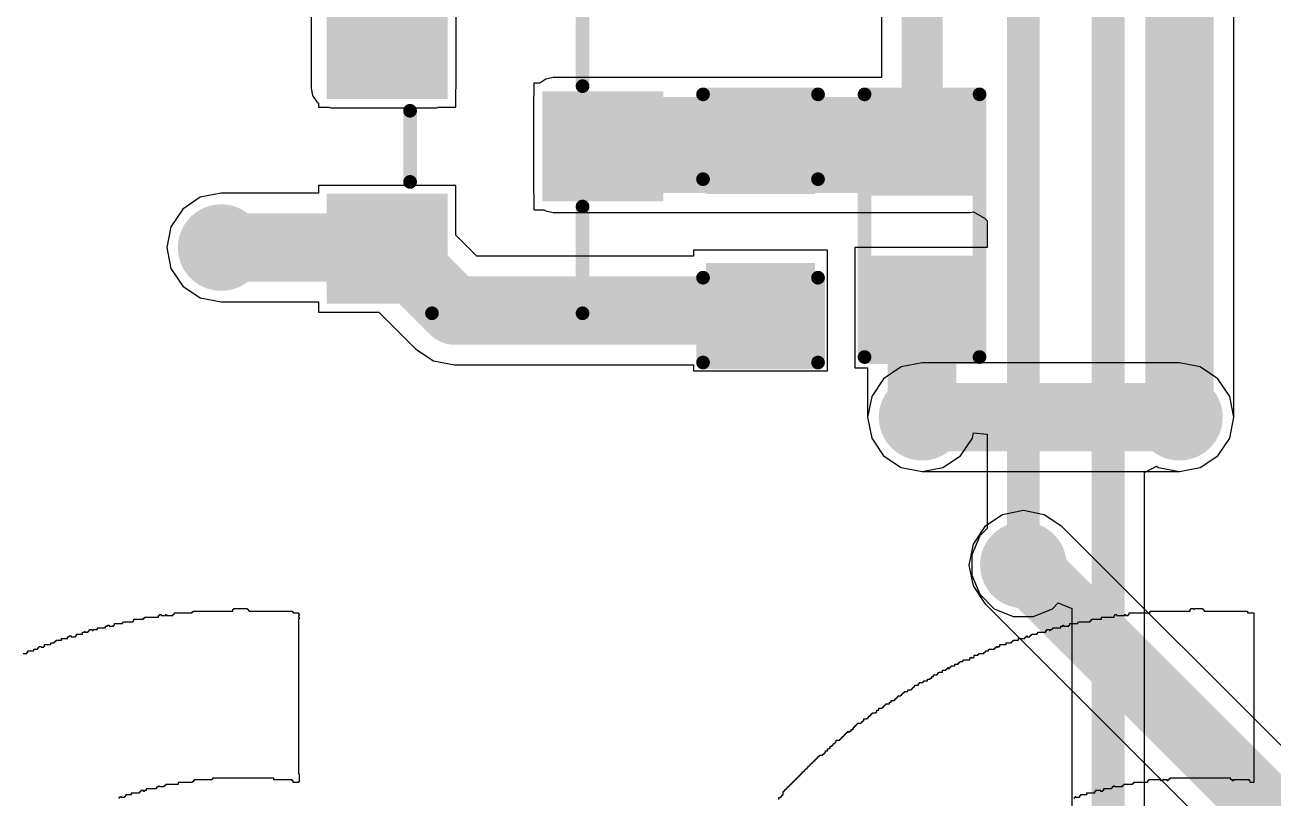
# Model space of a CAD drawing. Header units: millimetres. Extents: x -0.16 to 4.85, y -0.01 to 3.83.
# Drawn here: x 3.5223 to 3.9782, y 1.3838 to 1.6664 of the extents above; entities that cross this region are included whole.
import ezdxf

# ---------------------------------------------------------------- set-up
doc = ezdxf.new("R2010")
doc.units = ezdxf.units.MM
doc.header["$MEASUREMENT"] = 0
for name, color, linetype in [('BottomLayer', 5, 'Continuous'), ('BottomSolder', 6, 'Continuous'), ('TopLayer', 1, 'Continuous'), ('TopOverlay', 2, 'Continuous'), ('TopPaste', 8, 'Continuous'), ('TopSolder', 216, 'Continuous'), ('ViaHoleLayer', 16, 'Continuous')]:
    doc.layers.add(name, color=color, linetype=linetype)

# ---------------------------------------------------------------- blocks, each defined once
blk = doc.blocks.new('RES_0603_52')
at = {"layer": 'TopLayer'}
for points in [[(-0.015, 0.0175), (-0.015, -0.0175), (-0.045, -0.0175), (-0.045, 0.0175)], [(0.045, 0.0175), (0.045, -0.0175), (0.015, -0.0175), (0.015, 0.0175)]]:
    blk.add_hatch(color=1, dxfattribs=at).paths.add_polyline_path(points)
at = {"layer": 'TopPaste'}
for points in [[(-0.015, 0.0175), (-0.015, -0.0175), (-0.045, -0.0175), (-0.045, 0.0175)], [(0.045, 0.0175), (0.045, -0.0175), (0.015, -0.0175), (0.015, 0.0175)]]:
    blk.add_hatch(color=8, dxfattribs=at).paths.add_polyline_path(points)
at = {"layer": 'TopSolder'}
for points in [[(-0.011, 0.0215), (-0.011, -0.0215), (-0.049, -0.0215), (-0.049, 0.0215)], [(0.049, 0.0215), (0.049, -0.0215), (0.011, -0.0215), (0.011, 0.0215)]]:
    blk.add_hatch(color=216, dxfattribs=at).paths.add_polyline_path(points)
at = {"layer": 'TopOverlay', "const_width": 0.005}
for points in [[(-0.048, -0.021), (-0.048, 0.021)], [(0.048, 0.021), (-0.048, 0.021)], [(0.048, -0.021), (0.048, 0.021)], [(0.048, -0.021), (-0.048, -0.021)]]:
    blk.add_lwpolyline(points, dxfattribs=at)
at = {"layer": 'TopOverlay', "const_width": 0.0025}
for points in [[(-0.04925, 0.021, 1), (-0.04675, 0.021, 1)], [(-0.04925, 0.021, 1), (-0.04675, 0.021, 1)], [(0.04675, 0.021, 1), (0.04925, 0.021, 1)], [(0.04675, 0.021, 1), (0.04925, 0.021, 1)], [(-0.04925, -0.021, 1), (-0.04675, -0.021, 1)], [(-0.04925, -0.021, 1), (-0.04675, -0.021, 1)], [(0.04675, -0.021, 1), (0.04925, -0.021, 1)], [(0.04675, -0.021, 1), (0.04925, -0.021, 1)]]:
    blk.add_lwpolyline(points, format="xyb", close=True, dxfattribs=at)
blk = doc.blocks.new('SOT_23_73')
at = {"layer": 'TopLayer'}
for points in [[(-0.01614, 0.05748), (0.01614, 0.05748), (0.01614, 0.02126), (-0.01614, 0.02126)], [(-0.05354, -0.02126), (-0.02126, -0.02126), (-0.02126, -0.05748), (-0.05354, -0.05748)], [(0.02126, -0.02126), (0.05354, -0.02126), (0.05354, -0.05748), (0.02126, -0.05748)]]:
    blk.add_hatch(color=1, dxfattribs=at).paths.add_polyline_path(points)
at = {"layer": 'TopPaste'}
for points in [[(-0.01614, 0.05748), (0.01614, 0.05748), (0.01614, 0.02126), (-0.01614, 0.02126)], [(-0.05354, -0.02126), (-0.02126, -0.02126), (-0.02126, -0.05748), (-0.05354, -0.05748)], [(0.02126, -0.02126), (0.05354, -0.02126), (0.05354, -0.05748), (0.02126, -0.05748)]]:
    blk.add_hatch(color=8, dxfattribs=at).paths.add_polyline_path(points)
at = {"layer": 'TopSolder'}
for points in [[(-0.02014, 0.06148), (0.02014, 0.06148), (0.02014, 0.01726), (-0.02014, 0.01726)], [(-0.05754, -0.01726), (-0.01726, -0.01726), (-0.01726, -0.06148), (-0.05754, -0.06148)], [(0.01726, -0.01726), (0.05754, -0.01726), (0.05754, -0.06148), (0.01726, -0.06148)]]:
    blk.add_hatch(color=216, dxfattribs=at).paths.add_polyline_path(points)
at = {"layer": 'TopOverlay', "const_width": 0.005}
for points in [[(-0.022, 0.032), (-0.061, 0.032)], [(-0.061, -0.023), (-0.061, 0.032)], [(0.061, 0.032), (0.022, 0.032)], [(0.061, -0.023), (0.061, 0.032)], [(0.013, -0.031), (-0.013, -0.031)], [(-0.066, -0.051), (-0.066, -0.041)], [(-0.061, -0.046), (-0.066, -0.041)], [(-0.066, -0.051), (-0.061, -0.046)]]:
    blk.add_lwpolyline(points, dxfattribs=at)
at = {"layer": 'TopOverlay', "const_width": 0.0025}
for points in [[(-0.06225, 0.032, 1), (-0.05975, 0.032, 1)], [(-0.06225, 0.032, 1), (-0.05975, 0.032, 1)], [(-0.02325, 0.032, 1), (-0.02075, 0.032, 1)], [(0.02075, 0.032, 1), (0.02325, 0.032, 1)], [(0.05975, 0.032, 1), (0.06225, 0.032, 1)], [(0.05975, 0.032, 1), (0.06225, 0.032, 1)], [(-0.06225, -0.023, 1), (-0.05975, -0.023, 1)], [(0.05975, -0.023, 1), (0.06225, -0.023, 1)], [(-0.01425, -0.031, 1), (-0.01175, -0.031, 1)], [(0.01175, -0.031, 1), (0.01425, -0.031, 1)], [(-0.06725, -0.041, 1), (-0.06475, -0.041, 1)], [(-0.06725, -0.041, 1), (-0.06475, -0.041, 1)], [(-0.06225, -0.046, 1), (-0.05975, -0.046, 1)], [(-0.06225, -0.046, 1), (-0.05975, -0.046, 1)], [(-0.06725, -0.051, 1), (-0.06475, -0.051, 1)], [(-0.06725, -0.051, 1), (-0.06475, -0.051, 1)]]:
    blk.add_lwpolyline(points, format="xyb", close=True, dxfattribs=at)
blk = doc.blocks.new('CAP_0603_124')
at = {"layer": 'TopLayer'}
for points in [[(-0.015, 0.0175), (-0.015, -0.0175), (-0.045, -0.0175), (-0.045, 0.0175)], [(0.045, 0.0175), (0.045, -0.0175), (0.015, -0.0175), (0.015, 0.0175)]]:
    blk.add_hatch(color=1, dxfattribs=at).paths.add_polyline_path(points)
at = {"layer": 'TopPaste'}
for points in [[(-0.015, 0.0175), (-0.015, -0.0175), (-0.045, -0.0175), (-0.045, 0.0175)], [(0.045, 0.0175), (0.045, -0.0175), (0.015, -0.0175), (0.015, 0.0175)]]:
    blk.add_hatch(color=8, dxfattribs=at).paths.add_polyline_path(points)
at = {"layer": 'TopSolder'}
for points in [[(-0.01264, 0.01986), (-0.01264, -0.01986), (-0.04736, -0.01986), (-0.04736, 0.01986)], [(0.04736, 0.01986), (0.04736, -0.01986), (0.01264, -0.01986), (0.01264, 0.01986)]]:
    blk.add_hatch(color=216, dxfattribs=at).paths.add_polyline_path(points)
at = {"layer": 'TopOverlay', "const_width": 0.005}
for points in [[(-0.049, -0.021), (-0.049, 0.021)], [(-0.018, 0.021), (-0.049, 0.021)], [(0.049, 0.021), (0.018, 0.021)], [(0.049, -0.021), (0.049, 0.021)], [(-0.018, -0.021), (-0.049, -0.021)], [(0.049, -0.021), (0.018, -0.021)]]:
    blk.add_lwpolyline(points, dxfattribs=at)
at = {"layer": 'TopOverlay', "const_width": 0.0025}
for points in [[(-0.05025, 0.021, 1), (-0.04775, 0.021, 1)], [(-0.05025, 0.021, 1), (-0.04775, 0.021, 1)], [(-0.01925, 0.021, 1), (-0.01675, 0.021, 1)], [(0.01675, 0.021, 1), (0.01925, 0.021, 1)], [(0.04775, 0.021, 1), (0.05025, 0.021, 1)], [(0.04775, 0.021, 1), (0.05025, 0.021, 1)], [(-0.05025, -0.021, 1), (-0.04775, -0.021, 1)], [(-0.05025, -0.021, 1), (-0.04775, -0.021, 1)], [(-0.01925, -0.021, 1), (-0.01675, -0.021, 1)], [(0.01675, -0.021, 1), (0.01925, -0.021, 1)], [(0.04775, -0.021, 1), (0.05025, -0.021, 1)], [(0.04775, -0.021, 1), (0.05025, -0.021, 1)]]:
    blk.add_lwpolyline(points, format="xyb", close=True, dxfattribs=at)

msp = doc.modelspace()

# ---------------------------------------------------------------- hatches: boundary and pattern name
at = {"layer": 'BottomLayer'}
h = msp.add_hatch(color=5, dxfattribs=at)
edge = h.paths.add_edge_path()
edge.add_arc((3.594, 1.585), 0.01181, 0, 360)
h = msp.add_hatch(color=5, dxfattribs=at)
edge = h.paths.add_edge_path()
edge.add_arc((3.85, 1.523), 0.01181, 0, 360)
h = msp.add_hatch(color=5, dxfattribs=at)
edge = h.paths.add_edge_path()
edge.add_arc((3.944, 1.523), 0.01181, 0, 360)
h = msp.add_hatch(color=5, dxfattribs=at)
edge = h.paths.add_edge_path()
edge.add_arc((3.887, 1.469), 0.01181, 0, 360)
at = {"layer": 'BottomSolder'}
h = msp.add_hatch(color=6, dxfattribs=at)
edge = h.paths.add_edge_path()
edge.add_arc((3.594, 1.585), 0.01581, 0, 360)
h = msp.add_hatch(color=6, dxfattribs=at)
edge = h.paths.add_edge_path()
edge.add_arc((3.85, 1.523), 0.01581, 0, 360)
h = msp.add_hatch(color=6, dxfattribs=at)
edge = h.paths.add_edge_path()
edge.add_arc((3.944, 1.523), 0.01581, 0, 360)
h = msp.add_hatch(color=6, dxfattribs=at)
edge = h.paths.add_edge_path()
edge.add_arc((3.887, 1.469), 0.01581, 0, 360)
at = {"layer": 'TopLayer'}
for points in [[(3.634, 1.64326), (3.67274, 1.64326), (3.67274, 1.7535), (3.634, 1.7535)], [(3.71526, 1.605), (3.8675, 1.605), (3.8675, 1.64), (3.71526, 1.64)]]:
    msp.add_hatch(color=1, dxfattribs=at).paths.add_polyline_path(points)
h = msp.add_hatch(color=1, dxfattribs=at)
edge = h.paths.add_edge_path()
edge.add_arc((3.594, 1.585), 0.01181, 0, 360)
h = msp.add_hatch(color=1, dxfattribs=at)
edge = h.paths.add_edge_path()
edge.add_arc((3.85, 1.523), 0.01181, 0, 360)
h = msp.add_hatch(color=1, dxfattribs=at)
edge = h.paths.add_edge_path()
edge.add_arc((3.944, 1.523), 0.01181, 0, 360)
h = msp.add_hatch(color=1, dxfattribs=at)
edge = h.paths.add_edge_path()
edge.add_arc((3.887, 1.469), 0.01181, 0, 360)
at = {"layer": 'TopSolder'}
h = msp.add_hatch(color=216, dxfattribs=at)
edge = h.paths.add_edge_path()
edge.add_arc((3.594, 1.585), 0.01581, 0, 360)
h = msp.add_hatch(color=216, dxfattribs=at)
edge = h.paths.add_edge_path()
edge.add_arc((3.85, 1.523), 0.01581, 0, 360)
h = msp.add_hatch(color=216, dxfattribs=at)
edge = h.paths.add_edge_path()
edge.add_arc((3.944, 1.523), 0.01581, 0, 360)
h = msp.add_hatch(color=216, dxfattribs=at)
edge = h.paths.add_edge_path()
edge.add_arc((3.887, 1.469), 0.01581, 0, 360)
at = {"layer": 'ViaHoleLayer'}
h = msp.add_hatch(color=16, dxfattribs=at)
edge = h.paths.add_edge_path()
edge.add_arc((3.594, 1.585), 0.00591, 0, 360)
h = msp.add_hatch(color=16, dxfattribs=at)
edge = h.paths.add_edge_path()
edge.add_arc((3.85, 1.523), 0.00591, 0, 360)
h = msp.add_hatch(color=16, dxfattribs=at)
edge = h.paths.add_edge_path()
edge.add_arc((3.944, 1.523), 0.00591, 0, 360)
h = msp.add_hatch(color=16, dxfattribs=at)
edge = h.paths.add_edge_path()
edge.add_arc((3.887, 1.469), 0.00591, 0, 360)

# ---------------------------------------------------------------- linework, layer by layer
at = {"layer": 'BottomLayer'}
for p, q in [((3.84239, 1.54137), (3.83594, 1.53706)), ((3.85, 1.54288), (3.84239, 1.54137)), ((3.944, 1.54288), (3.85, 1.54288)), ((3.95161, 1.54137), (3.944, 1.54288)), ((3.95806, 1.53706), (3.95161, 1.54137)), ((3.83594, 1.53706), (3.83163, 1.53061)), ((3.96237, 1.53061), (3.95806, 1.53706)), ((3.83163, 1.53061), (3.83012, 1.523)), ((3.96388, 1.523), (3.96237, 1.53061)), ((3.83012, 1.523), (3.83163, 1.51539)), ((3.96237, 1.51539), (3.96388, 1.523)), ((3.83163, 1.51539), (3.83594, 1.50894)), ((3.95806, 1.50894), (3.96237, 1.51539)), ((3.83594, 1.50894), (3.84239, 1.50463)), ((3.95161, 1.50463), (3.95806, 1.50894)), ((3.84239, 1.50463), (3.85, 1.50312)), ((3.944, 1.50312), (3.95161, 1.50463)), ((3.85, 1.50312), (3.944, 1.50312)), ((3.87939, 1.48737), (3.87294, 1.48306)), ((3.887, 1.48888), (3.87939, 1.48737)), ((3.89461, 1.48737), (3.887, 1.48888)), ((3.90106, 1.48306), (3.89461, 1.48737)), ((3.87294, 1.48306), (3.86863, 1.47661)), ((4.08306, 1.30106), (3.90106, 1.48306)), ((3.86863, 1.47661), (3.86712, 1.469)), ((3.86712, 1.469), (3.86863, 1.46139)), ((3.86863, 1.46139), (3.87294, 1.45494)), ((3.87294, 1.45494), (4.04912, 1.27876))]:
    msp.add_line(p, q, dxfattribs=at)
at = {"layer": 'BottomLayer', "const_width": 0.025}
for points in [[(3.85, 1.523), (3.944, 1.523)], [(3.887, 1.469), (4.069, 1.287)]]:
    msp.add_lwpolyline(points, dxfattribs=at)
at = {"layer": 'BottomLayer', "const_width": 0.0125}
for points in [[(3.84375, 1.523, 1), (3.85625, 1.523, 1)], [(3.93775, 1.523, 1), (3.95025, 1.523, 1)], [(3.88075, 1.469, 1), (3.89325, 1.469, 1)]]:
    msp.add_lwpolyline(points, format="xyb", close=True, dxfattribs=at)
at = {"layer": 'TopLayer'}
for p, q in [((3.62686, 1.7535), (3.62686, 1.64326)), ((3.96388, 1.523), (3.96388, 1.72676)), ((3.83522, 1.71953), (3.83522, 1.64714)), ((3.67988, 1.64326), (3.67988, 1.70686)), ((3.71253, 1.64659), (3.71036, 1.64514)), ((3.71526, 1.64714), (3.71253, 1.64659)), ((3.83522, 1.64714), (3.71526, 1.64714)), ((3.62686, 1.64326), (3.62741, 1.64053)), ((3.67974, 1.64257), (3.67988, 1.64326)), ((3.67974, 1.63626), (3.67974, 1.64257)), ((3.71036, 1.64514), (3.70826, 1.64514)), ((3.70826, 1.64514), (3.70826, 1.64069)), ((3.62741, 1.64053), (3.62895, 1.63821)), ((3.62895, 1.63821), (3.62952, 1.63783)), ((3.62952, 1.63783), (3.62952, 1.63626)), ((3.70826, 1.64069), (3.70812, 1.64)), ((3.70812, 1.64), (3.70812, 1.605)), ((3.62952, 1.63626), (3.63331, 1.63626)), ((3.63331, 1.63626), (3.634, 1.63612)), ((3.634, 1.63612), (3.67274, 1.63612)), ((3.67274, 1.63612), (3.67343, 1.63626)), ((3.67343, 1.63626), (3.67974, 1.63626)), ((3.594, 1.60488), (3.58639, 1.60337)), ((3.62952, 1.60488), (3.594, 1.60488)), ((3.67974, 1.60774), (3.62952, 1.60774)), ((3.62952, 1.60774), (3.62952, 1.60488)), ((3.67974, 1.58957), (3.67974, 1.60774)), ((3.70812, 1.605), (3.70826, 1.60431)), ((3.58639, 1.60337), (3.57994, 1.59906)), ((3.70826, 1.60431), (3.70826, 1.59886)), ((3.57994, 1.59906), (3.57563, 1.59261)), ((3.70826, 1.59886), (3.71185, 1.59886)), ((3.71185, 1.59886), (3.71253, 1.59841)), ((3.71253, 1.59841), (3.71526, 1.59786)), ((3.71526, 1.59786), (3.8675, 1.59786)), ((3.8675, 1.59786), (3.86875, 1.59811)), ((3.86875, 1.59811), (3.87275, 1.59578)), ((3.87275, 1.59578), (3.87375, 1.59474)), ((3.57563, 1.59261), (3.57412, 1.585)), ((3.87375, 1.59474), (3.87375, 1.585)), ((3.68743, 1.58188), (3.67974, 1.58957)), ((3.57412, 1.585), (3.57563, 1.57739)), ((3.7665, 1.58188), (3.68743, 1.58188)), ((3.8155, 1.584), (3.7665, 1.584)), ((3.7665, 1.584), (3.7665, 1.58188)), ((3.8155, 1.54), (3.8155, 1.584)), ((3.87375, 1.585), (3.8255, 1.585)), ((3.8255, 1.585), (3.8255, 1.541)), ((3.57563, 1.57739), (3.57994, 1.57094)), ((3.57994, 1.57094), (3.58639, 1.56663)), ((3.58639, 1.56663), (3.594, 1.56512)), ((3.594, 1.56512), (3.62952, 1.56512)), ((3.62952, 1.56512), (3.62952, 1.56146)), ((3.62952, 1.56146), (3.65162, 1.56146)), ((3.65162, 1.56146), (3.66514, 1.54794)), ((3.66514, 1.54794), (3.67159, 1.54363)), ((3.67159, 1.54363), (3.6792, 1.54212)), ((3.6792, 1.54212), (3.7665, 1.54212)), ((3.7665, 1.54212), (3.7665, 1.54)), ((3.8255, 1.541), (3.83012, 1.541)), ((3.83012, 1.541), (3.83012, 1.523)), ((3.7665, 1.54), (3.8155, 1.54)), ((3.83012, 1.523), (3.83163, 1.51539)), ((3.96237, 1.51539), (3.96388, 1.523)), ((3.83163, 1.51539), (3.83594, 1.50894)), ((3.86406, 1.50894), (3.86837, 1.51539)), ((3.86837, 1.51539), (3.86875, 1.51729)), ((3.86875, 1.51729), (3.87375, 1.51679)), ((3.87375, 1.51679), (3.87375, 1.48235)), ((3.95806, 1.50894), (3.96237, 1.51539)), ((3.83594, 1.50894), (3.84239, 1.50463)), ((3.85761, 1.50463), (3.86406, 1.50894)), ((3.95161, 1.50463), (3.95806, 1.50894)), ((3.84239, 1.50463), (3.85, 1.50312)), ((3.85, 1.50312), (3.85761, 1.50463)), ((3.93125, 1.50276), (3.93566, 1.50512)), ((3.93566, 1.50512), (3.93639, 1.50463)), ((3.93639, 1.50463), (3.944, 1.50312)), ((3.944, 1.50312), (3.95161, 1.50463)), ((3.93125, 1.34735), (3.93125, 1.50276)), ((3.87375, 1.48235), (3.87105, 1.47966)), ((3.87105, 1.47966), (3.86819, 1.47274)), ((3.86819, 1.47274), (3.86819, 1.46526)), ((3.86819, 1.46526), (3.87105, 1.45834)), ((3.87105, 1.45834), (3.87634, 1.45305)), ((3.89766, 1.45305), (3.89975, 1.45514)), ((3.89975, 1.45514), (3.90475, 1.45307)), ((3.87634, 1.45305), (3.88326, 1.45019)), ((3.88326, 1.45019), (3.89074, 1.45019)), ((3.89074, 1.45019), (3.89766, 1.45305)), ((3.90475, 1.45307), (3.90475, 1.34735))]:
    msp.add_line(p, q, dxfattribs=at)
for points, const_width in [([(3.918, 1.334), (3.918, 2.187)], 0.012), ([(3.887, 1.469), (3.887, 2.183)], 0.012), ([(3.944, 1.523), (3.944, 1.735)], 0.025), ([(3.85, 1.623), (3.85, 1.71953)], 0.015), ([(3.594, 1.585), (3.65423, 1.585)], 0.025), ([(3.65423, 1.585), (3.65463, 1.5846)], 0.025), ([(3.65463, 1.5846), (3.6566, 1.5846)], 0.025), ([(3.6566, 1.5846), (3.6792, 1.562)], 0.025), ([(3.6792, 1.562), (3.791, 1.562)], 0.025), ([(3.85, 1.523), (3.85, 1.563)], 0.025)]:
    msp.add_lwpolyline(points, dxfattribs=dict(at, const_width=const_width))
for points, const_width in [([(3.84625, 1.623, 1), (3.85375, 1.623, 1)], 0.0075), ([(3.58775, 1.585, 1), (3.60025, 1.585, 1)], 0.0125), ([(3.64798, 1.585, 1), (3.66048, 1.585, 1)], 0.0125), ([(3.64798, 1.585, 1), (3.66048, 1.585, 1)], 0.0125), ([(3.64838, 1.5846, 1), (3.66088, 1.5846, 1)], 0.0125), ([(3.64838, 1.5846, 1), (3.66088, 1.5846, 1)], 0.0125), ([(3.65035, 1.5846, 1), (3.66285, 1.5846, 1)], 0.0125), ([(3.65035, 1.5846, 1), (3.66285, 1.5846, 1)], 0.0125), ([(3.67295, 1.562, 1), (3.68545, 1.562, 1)], 0.0125), ([(3.67295, 1.562, 1), (3.68545, 1.562, 1)], 0.0125), ([(3.78475, 1.562, 1), (3.79725, 1.562, 1)], 0.0125), ([(3.84375, 1.563, 1), (3.85625, 1.563, 1)], 0.0125), ([(3.84375, 1.523, 1), (3.85625, 1.523, 1)], 0.0125), ([(3.93775, 1.523, 1), (3.95025, 1.523, 1)], 0.0125), ([(3.884, 1.469, 1), (3.89, 1.469, 1)], 0.006)]:
    msp.add_lwpolyline(points, format="xyb", close=True, dxfattribs=dict(at, const_width=const_width))
at = {"layer": 'TopOverlay'}
for p, q in [((3.566, 1.4496), (3.566, 1.44992)), ((3.566, 1.44992), (3.57117, 1.44992)), ((3.57117, 1.44992), (3.57117, 1.45057)), ((3.57117, 1.45057), (3.5715, 1.45057)), ((3.5715, 1.45057), (3.5715, 1.45089)), ((3.5715, 1.45089), (3.57214, 1.45089)), ((3.57214, 1.45089), (3.57214, 1.45057)), ((3.57214, 1.45057), (3.57376, 1.45057)), ((3.57376, 1.45057), (3.57376, 1.45089)), ((3.57376, 1.45089), (3.57408, 1.45089)), ((3.57408, 1.45089), (3.57408, 1.45057)), ((3.57408, 1.45057), (3.57634, 1.45057)), ((3.57634, 1.45057), (3.57634, 1.45089)), ((3.57634, 1.45089), (3.57667, 1.45089)), ((3.57667, 1.45089), (3.57667, 1.45121)), ((3.57667, 1.45121), (3.57699, 1.45121)), ((3.57699, 1.45121), (3.57699, 1.45153)), ((3.57699, 1.45153), (3.58345, 1.45153)), ((3.58345, 1.45153), (3.58345, 1.45186)), ((3.58345, 1.45186), (3.58378, 1.45186)), ((3.58378, 1.45186), (3.58378, 1.45218)), ((3.58378, 1.45218), (3.59831, 1.45218)), ((3.59831, 1.45218), (3.59831, 1.45283)), ((3.59831, 1.45283), (3.59864, 1.45283)), ((3.59864, 1.45283), (3.59864, 1.45315)), ((3.59864, 1.45315), (3.60348, 1.45315)), ((3.60348, 1.45315), (3.60348, 1.45283)), ((3.60348, 1.45283), (3.60381, 1.45283)), ((3.60381, 1.45283), (3.60381, 1.4525)), ((3.60381, 1.4525), (3.60413, 1.4525)), ((3.60413, 1.4525), (3.60413, 1.45218)), ((3.60413, 1.45218), (3.61996, 1.45218)), ((3.61996, 1.45218), (3.61996, 1.45186)), ((3.61996, 1.45186), (3.62028, 1.45186)), ((3.62028, 1.45186), (3.62028, 1.45153)), ((3.62028, 1.45153), (3.62222, 1.45153)), ((3.62222, 1.45153), (3.62222, 1.45121)), ((3.62222, 1.45121), (3.62255, 1.45121)), ((3.62255, 1.45057), (3.62222, 1.45057)), ((3.62222, 1.45057), (3.62222, 1.44992)), ((3.62222, 1.44992), (3.62255, 1.44992)), ((3.62255, 1.45121), (3.62255, 1.45057)), ((3.62255, 1.44992), (3.62255, 1.44927)), ((3.91559, 1.44927), (3.91559, 1.44992)), ((3.91559, 1.44992), (3.92011, 1.44992)), ((3.92011, 1.44992), (3.92011, 1.45057)), ((3.92011, 1.45057), (3.92044, 1.45057)), ((3.92044, 1.45057), (3.92044, 1.45089)), ((3.92044, 1.45089), (3.92108, 1.45089)), ((3.92108, 1.45089), (3.92108, 1.45057)), ((3.92108, 1.45057), (3.92399, 1.45057)), ((3.92399, 1.45057), (3.92399, 1.45089)), ((3.92399, 1.45089), (3.92431, 1.45089)), ((3.92431, 1.45089), (3.92431, 1.45057)), ((3.92431, 1.45057), (3.92528, 1.45057)), ((3.92528, 1.45057), (3.92528, 1.45089)), ((3.92528, 1.45089), (3.92561, 1.45089)), ((3.92561, 1.45089), (3.92561, 1.45153)), ((3.92561, 1.45153), (3.93336, 1.45153)), ((3.93336, 1.45153), (3.93336, 1.45218)), ((3.93336, 1.45218), (3.9479, 1.45218)), ((3.9479, 1.45218), (3.9479, 1.45283)), ((3.9479, 1.45283), (3.94822, 1.45283)), ((3.94822, 1.45283), (3.94822, 1.45315)), ((3.94822, 1.45315), (3.94919, 1.45315)), ((3.94919, 1.45315), (3.94919, 1.45283)), ((3.94919, 1.45283), (3.94952, 1.45283)), ((3.94952, 1.45283), (3.94952, 1.45315)), ((3.94952, 1.45315), (3.95242, 1.45315)), ((3.95242, 1.45315), (3.95242, 1.45283)), ((3.95242, 1.45283), (3.95275, 1.45283)), ((3.95275, 1.45283), (3.95275, 1.4525)), ((3.95275, 1.4525), (3.95307, 1.4525)), ((3.95307, 1.4525), (3.95307, 1.45218)), ((3.95307, 1.45218), (3.9689, 1.45218)), ((3.9689, 1.45218), (3.9689, 1.45153)), ((3.9689, 1.45153), (3.97116, 1.45153)), ((3.97116, 1.45153), (3.97116, 1.3895)), ((3.54597, 1.44507), (3.54597, 1.4454)), ((3.54597, 1.4454), (3.54694, 1.4454)), ((3.54694, 1.4454), (3.54694, 1.44507)), ((3.54727, 1.44507), (3.54727, 1.4454)), ((3.54727, 1.4454), (3.54888, 1.4454)), ((3.54888, 1.4454), (3.54888, 1.44604)), ((3.54888, 1.44604), (3.55179, 1.44604)), ((3.55179, 1.44604), (3.55179, 1.44669)), ((3.55179, 1.44669), (3.55244, 1.44669)), ((3.55244, 1.44669), (3.55244, 1.44701)), ((3.55244, 1.44701), (3.55308, 1.44701)), ((3.55308, 1.44701), (3.55308, 1.44669)), ((3.55308, 1.44669), (3.5547, 1.44669)), ((3.5547, 1.44669), (3.5547, 1.44701)), ((3.5547, 1.44701), (3.55502, 1.44701)), ((3.55502, 1.44701), (3.55502, 1.44766)), ((3.55502, 1.44766), (3.55793, 1.44766)), ((3.55793, 1.44766), (3.55793, 1.44798)), ((3.55793, 1.44798), (3.55825, 1.44798)), ((3.55825, 1.44798), (3.55825, 1.4483)), ((3.55825, 1.4483), (3.5618, 1.4483)), ((3.5618, 1.4483), (3.5618, 1.44863)), ((3.5618, 1.44863), (3.56213, 1.44863)), ((3.56213, 1.44863), (3.56213, 1.44927)), ((3.56213, 1.44927), (3.56568, 1.44927)), ((3.56568, 1.44927), (3.56568, 1.4496)), ((3.56568, 1.4496), (3.566, 1.4496)), ((3.62255, 1.44927), (3.62222, 1.44927)), ((3.62222, 1.44927), (3.62222, 1.39273)), ((3.89556, 1.44507), (3.89556, 1.4454)), ((3.89556, 1.4454), (3.89653, 1.4454)), ((3.89653, 1.4454), (3.89653, 1.44507)), ((3.89685, 1.44507), (3.89685, 1.4454)), ((3.89685, 1.4454), (3.8975, 1.4454)), ((3.8975, 1.4454), (3.8975, 1.44572)), ((3.8975, 1.44572), (3.89782, 1.44572)), ((3.89782, 1.44572), (3.89782, 1.44604)), ((3.89782, 1.44604), (3.90073, 1.44604)), ((3.90073, 1.44604), (3.90073, 1.44669)), ((3.90073, 1.44669), (3.90137, 1.44669)), ((3.90137, 1.44669), (3.90137, 1.44701)), ((3.90137, 1.44701), (3.9017, 1.44701)), ((3.9017, 1.44701), (3.9017, 1.44669)), ((3.9017, 1.44669), (3.90364, 1.44669)), ((3.90364, 1.44669), (3.90364, 1.44701)), ((3.90364, 1.44701), (3.90396, 1.44701)), ((3.90396, 1.44701), (3.90396, 1.44766)), ((3.90396, 1.44766), (3.90687, 1.44766)), ((3.90687, 1.44766), (3.90687, 1.44798)), ((3.90687, 1.44798), (3.90719, 1.44798)), ((3.90719, 1.44798), (3.90719, 1.4483)), ((3.90719, 1.4483), (3.91139, 1.4483)), ((3.91139, 1.4483), (3.91139, 1.44863)), ((3.91139, 1.44863), (3.91171, 1.44863)), ((3.91171, 1.44863), (3.91171, 1.44895)), ((3.91171, 1.44895), (3.91204, 1.44895)), ((3.91204, 1.44895), (3.91204, 1.44927)), ((3.91204, 1.44927), (3.91559, 1.44927)), ((3.53176, 1.4399), (3.53176, 1.44055)), ((3.53176, 1.44055), (3.53305, 1.44055)), ((3.53305, 1.44055), (3.53305, 1.44087)), ((3.53305, 1.44087), (3.53337, 1.44087)), ((3.53337, 1.44087), (3.53337, 1.4412)), ((3.53337, 1.4412), (3.5337, 1.4412)), ((3.5337, 1.4412), (3.5337, 1.44152)), ((3.5337, 1.44152), (3.53563, 1.44152)), ((3.53563, 1.44152), (3.53563, 1.44216)), ((3.53563, 1.44216), (3.5379, 1.44216)), ((3.5379, 1.44216), (3.5379, 1.44281)), ((3.5379, 1.44281), (3.53854, 1.44281)), ((3.53854, 1.44281), (3.53854, 1.44313)), ((3.53854, 1.44313), (3.53919, 1.44313)), ((3.53919, 1.44313), (3.53919, 1.44281)), ((3.53919, 1.44281), (3.5408, 1.44281)), ((3.5408, 1.44281), (3.5408, 1.44313)), ((3.5408, 1.44313), (3.54113, 1.44313)), ((3.54113, 1.44313), (3.54113, 1.44378)), ((3.54113, 1.44378), (3.54339, 1.44378)), ((3.54339, 1.44378), (3.54339, 1.44443)), ((3.54339, 1.44443), (3.54403, 1.44443)), ((3.54403, 1.44443), (3.54403, 1.44475)), ((3.54403, 1.44475), (3.54436, 1.44475)), ((3.54436, 1.44475), (3.54436, 1.44443)), ((3.54436, 1.44443), (3.54533, 1.44443)), ((3.54533, 1.44443), (3.54533, 1.44475)), ((3.54533, 1.44475), (3.54565, 1.44475)), ((3.54565, 1.44475), (3.54565, 1.44507)), ((3.54565, 1.44507), (3.54597, 1.44507)), ((3.54694, 1.44507), (3.54727, 1.44507)), ((3.8807, 1.4399), (3.8807, 1.44055)), ((3.8807, 1.44055), (3.88264, 1.44055)), ((3.88264, 1.44055), (3.88264, 1.44087)), ((3.88264, 1.44087), (3.88296, 1.44087)), ((3.88296, 1.44087), (3.88296, 1.4412)), ((3.88296, 1.4412), (3.88328, 1.4412)), ((3.88328, 1.4412), (3.88328, 1.44152)), ((3.88328, 1.44152), (3.88522, 1.44152)), ((3.88522, 1.44152), (3.88522, 1.44216)), ((3.88522, 1.44216), (3.88748, 1.44216)), ((3.88748, 1.44216), (3.88748, 1.44249)), ((3.88748, 1.44249), (3.8878, 1.44249)), ((3.8878, 1.44249), (3.8878, 1.44281)), ((3.8878, 1.44281), (3.88813, 1.44281)), ((3.88813, 1.44281), (3.88813, 1.44313)), ((3.88813, 1.44313), (3.88845, 1.44313)), ((3.88845, 1.44313), (3.88845, 1.44281)), ((3.88845, 1.44281), (3.88942, 1.44281)), ((3.88942, 1.44281), (3.88942, 1.44313)), ((3.88942, 1.44313), (3.88974, 1.44313)), ((3.88974, 1.44313), (3.88974, 1.44346)), ((3.88974, 1.44346), (3.89007, 1.44346)), ((3.89007, 1.44346), (3.89007, 1.44378)), ((3.89007, 1.44378), (3.892, 1.44378)), ((3.892, 1.44378), (3.892, 1.4441)), ((3.892, 1.4441), (3.89233, 1.4441)), ((3.89233, 1.4441), (3.89233, 1.44443)), ((3.89233, 1.44443), (3.89524, 1.44443)), ((3.89524, 1.44443), (3.89524, 1.44507)), ((3.89524, 1.44507), (3.89556, 1.44507)), ((3.89653, 1.44507), (3.89685, 1.44507)), ((3.52174, 1.43667), (3.52303, 1.43667)), ((3.52303, 1.43667), (3.52303, 1.437)), ((3.52303, 1.437), (3.52336, 1.437)), ((3.52336, 1.437), (3.52336, 1.43764)), ((3.52336, 1.43764), (3.52562, 1.43764)), ((3.52562, 1.43764), (3.52562, 1.43829)), ((3.52562, 1.43829), (3.52691, 1.43829)), ((3.52691, 1.43829), (3.52691, 1.43861)), ((3.52691, 1.43861), (3.52723, 1.43861)), ((3.52723, 1.43861), (3.52723, 1.43893)), ((3.52723, 1.43893), (3.52756, 1.43893)), ((3.52756, 1.43893), (3.52756, 1.43926)), ((3.52756, 1.43926), (3.5282, 1.43926)), ((3.5282, 1.43926), (3.5282, 1.43893)), ((3.5282, 1.43893), (3.52917, 1.43893)), ((3.52917, 1.43893), (3.52917, 1.43926)), ((3.52917, 1.43926), (3.5295, 1.43926)), ((3.5295, 1.43926), (3.5295, 1.4399)), ((3.5295, 1.4399), (3.53176, 1.4399)), ((3.86907, 1.43538), (3.86907, 1.43603)), ((3.86907, 1.43603), (3.87036, 1.43603)), ((3.87036, 1.43603), (3.87036, 1.43635)), ((3.87036, 1.43635), (3.87068, 1.43635)), ((3.87068, 1.43635), (3.87068, 1.43667)), ((3.87068, 1.43667), (3.87262, 1.43667)), ((3.87262, 1.43667), (3.87262, 1.437)), ((3.87262, 1.437), (3.87294, 1.437)), ((3.87294, 1.437), (3.87294, 1.43732)), ((3.87294, 1.43732), (3.87327, 1.43732)), ((3.87327, 1.43732), (3.87327, 1.43764)), ((3.87327, 1.43764), (3.87423, 1.43764)), ((3.87423, 1.43764), (3.87423, 1.43796)), ((3.87423, 1.43796), (3.87456, 1.43796)), ((3.87456, 1.43796), (3.87456, 1.43829)), ((3.87456, 1.43829), (3.8765, 1.43829)), ((3.8765, 1.43829), (3.8765, 1.43861)), ((3.8765, 1.43861), (3.87682, 1.43861)), ((3.87682, 1.43861), (3.87682, 1.43893)), ((3.87682, 1.43893), (3.87714, 1.43893)), ((3.87714, 1.43893), (3.87714, 1.43926)), ((3.87714, 1.43926), (3.87747, 1.43926)), ((3.87747, 1.43926), (3.87747, 1.43893)), ((3.87747, 1.43893), (3.87779, 1.43893)), ((3.87779, 1.43893), (3.87779, 1.43926)), ((3.87779, 1.43926), (3.87844, 1.43926)), ((3.87844, 1.43926), (3.87844, 1.4399)), ((3.87844, 1.4399), (3.8807, 1.4399)), ((3.85937, 1.43118), (3.85937, 1.4315)), ((3.85937, 1.4315), (3.8597, 1.4315)), ((3.8597, 1.4315), (3.8597, 1.43118)), ((3.86002, 1.43118), (3.86002, 1.4315)), ((3.86002, 1.4315), (3.86034, 1.4315)), ((3.86034, 1.4315), (3.86034, 1.43183)), ((3.86034, 1.43183), (3.86067, 1.43183)), ((3.86067, 1.43183), (3.86067, 1.43215)), ((3.86067, 1.43215), (3.86196, 1.43215)), ((3.86196, 1.43215), (3.86196, 1.43279)), ((3.86196, 1.43279), (3.86325, 1.43279)), ((3.86325, 1.43279), (3.86325, 1.43312)), ((3.86325, 1.43312), (3.86357, 1.43312)), ((3.86357, 1.43312), (3.86357, 1.43344)), ((3.86357, 1.43344), (3.8639, 1.43344)), ((3.8639, 1.43344), (3.8639, 1.43376)), ((3.8639, 1.43376), (3.86487, 1.43376)), ((3.86487, 1.43376), (3.86487, 1.43409)), ((3.86487, 1.43409), (3.86519, 1.43409)), ((3.86519, 1.43409), (3.86519, 1.43441)), ((3.86519, 1.43441), (3.86745, 1.43441)), ((3.86745, 1.43441), (3.86745, 1.43506)), ((3.86745, 1.43506), (3.86777, 1.43506)), ((3.86777, 1.43506), (3.86777, 1.43538)), ((3.86777, 1.43538), (3.8681, 1.43538)), ((3.8681, 1.43538), (3.8681, 1.43506)), ((3.8681, 1.43506), (3.86874, 1.43506)), ((3.86874, 1.43506), (3.86874, 1.43538)), ((3.86874, 1.43538), (3.86907, 1.43538)), ((3.85194, 1.42666), (3.85194, 1.4273)), ((3.85194, 1.4273), (3.85291, 1.4273)), ((3.85291, 1.4273), (3.85291, 1.42763)), ((3.85291, 1.42763), (3.85356, 1.42763)), ((3.85356, 1.42763), (3.85356, 1.42827)), ((3.85356, 1.42827), (3.8542, 1.42827)), ((3.8542, 1.42827), (3.8542, 1.42892)), ((3.8542, 1.42892), (3.8555, 1.42892)), ((3.8555, 1.42892), (3.8555, 1.42924)), ((3.8555, 1.42924), (3.85582, 1.42924)), ((3.85582, 1.42924), (3.85582, 1.42956)), ((3.85582, 1.42956), (3.85614, 1.42956)), ((3.85614, 1.42956), (3.85614, 1.42989)), ((3.85614, 1.42989), (3.85743, 1.42989)), ((3.85743, 1.42989), (3.85743, 1.43053)), ((3.85743, 1.43053), (3.85873, 1.43053)), ((3.85873, 1.43053), (3.85873, 1.43086)), ((3.85873, 1.43086), (3.85905, 1.43086)), ((3.85905, 1.43086), (3.85905, 1.43118)), ((3.85905, 1.43118), (3.85937, 1.43118)), ((3.8597, 1.43118), (3.86002, 1.43118)), ((3.84322, 1.42213), (3.84322, 1.42246)), ((3.84322, 1.42246), (3.84354, 1.42246)), ((3.84354, 1.42246), (3.84354, 1.42278)), ((3.84354, 1.42278), (3.84483, 1.42278)), ((3.84483, 1.42278), (3.84483, 1.42343)), ((3.84483, 1.42343), (3.84613, 1.42343)), ((3.84613, 1.42343), (3.84613, 1.42375)), ((3.84613, 1.42375), (3.84645, 1.42375)), ((3.84645, 1.42375), (3.84645, 1.42407)), ((3.84645, 1.42407), (3.84677, 1.42407)), ((3.84677, 1.42407), (3.84677, 1.42439)), ((3.84677, 1.42439), (3.8471, 1.42439)), ((3.8471, 1.42439), (3.8471, 1.42472)), ((3.8471, 1.42472), (3.84742, 1.42472)), ((3.84742, 1.42472), (3.84742, 1.42504)), ((3.84742, 1.42504), (3.84871, 1.42504)), ((3.84871, 1.42504), (3.84871, 1.42569)), ((3.84871, 1.42569), (3.84903, 1.42569)), ((3.84903, 1.42569), (3.84903, 1.42601)), ((3.84903, 1.42601), (3.85033, 1.42601)), ((3.85033, 1.42601), (3.85033, 1.42633)), ((3.85033, 1.42633), (3.85065, 1.42633)), ((3.85065, 1.42633), (3.85065, 1.42666)), ((3.85065, 1.42666), (3.85194, 1.42666)), ((3.83643, 1.41761), (3.83643, 1.41793)), ((3.83643, 1.41793), (3.83676, 1.41793)), ((3.83676, 1.41793), (3.83676, 1.41826)), ((3.83676, 1.41826), (3.83805, 1.41826)), ((3.83805, 1.41826), (3.83805, 1.4189)), ((3.83805, 1.4189), (3.83869, 1.4189)), ((3.83869, 1.4189), (3.83869, 1.41955)), ((3.83869, 1.41955), (3.83999, 1.41955)), ((3.83999, 1.41955), (3.83999, 1.41987)), ((3.83999, 1.41987), (3.84031, 1.41987)), ((3.84031, 1.41987), (3.84031, 1.42019)), ((3.84031, 1.42019), (3.84063, 1.42019)), ((3.84063, 1.42019), (3.84063, 1.42052)), ((3.84063, 1.42052), (3.84096, 1.42052)), ((3.84096, 1.42052), (3.84096, 1.42084)), ((3.84096, 1.42084), (3.84128, 1.42084)), ((3.84128, 1.42084), (3.84128, 1.42116)), ((3.84128, 1.42116), (3.84225, 1.42116)), ((3.84225, 1.42116), (3.84225, 1.42149)), ((3.84225, 1.42149), (3.84257, 1.42149)), ((3.84257, 1.42149), (3.84257, 1.42181)), ((3.84257, 1.42181), (3.84289, 1.42181)), ((3.84289, 1.42181), (3.84289, 1.42213)), ((3.84289, 1.42213), (3.84322, 1.42213)), ((3.83029, 1.41309), (3.83029, 1.41341)), ((3.83029, 1.41341), (3.83062, 1.41341)), ((3.83062, 1.41341), (3.83062, 1.41373)), ((3.83062, 1.41373), (3.83094, 1.41373)), ((3.83094, 1.41373), (3.83094, 1.41406)), ((3.83094, 1.41406), (3.83126, 1.41406)), ((3.83126, 1.41406), (3.83126, 1.41438)), ((3.83126, 1.41438), (3.83159, 1.41438)), ((3.83159, 1.41438), (3.83159, 1.4147)), ((3.83159, 1.4147), (3.83191, 1.4147)), ((3.83191, 1.4147), (3.83191, 1.41502)), ((3.83191, 1.41502), (3.8332, 1.41502)), ((3.8332, 1.41502), (3.8332, 1.41535)), ((3.8332, 1.41535), (3.83353, 1.41535)), ((3.83353, 1.41535), (3.83353, 1.41599)), ((3.83353, 1.41599), (3.83417, 1.41599)), ((3.83417, 1.41599), (3.83417, 1.41664)), ((3.83417, 1.41664), (3.83546, 1.41664)), ((3.83546, 1.41664), (3.83546, 1.41696)), ((3.83546, 1.41696), (3.83579, 1.41696)), ((3.83579, 1.41696), (3.83579, 1.41729)), ((3.83579, 1.41729), (3.83611, 1.41729)), ((3.83611, 1.41729), (3.83611, 1.41761)), ((3.83611, 1.41761), (3.83643, 1.41761)), ((3.82416, 1.40824), (3.82416, 1.40889)), ((3.82416, 1.40889), (3.8248, 1.40889)), ((3.8248, 1.40889), (3.8248, 1.40953)), ((3.8248, 1.40953), (3.82512, 1.40953)), ((3.82512, 1.40953), (3.82512, 1.40986)), ((3.82512, 1.40986), (3.82545, 1.40986)), ((3.82545, 1.40986), (3.82545, 1.41018)), ((3.82545, 1.41018), (3.82577, 1.41018)), ((3.82577, 1.41018), (3.82577, 1.4105)), ((3.82577, 1.4105), (3.82609, 1.4105)), ((3.82609, 1.4105), (3.82609, 1.41082)), ((3.82609, 1.41082), (3.82642, 1.41082)), ((3.82642, 1.41082), (3.82642, 1.41115)), ((3.82642, 1.41115), (3.82771, 1.41115)), ((3.82771, 1.41115), (3.82771, 1.41147)), ((3.82771, 1.41147), (3.82803, 1.41147)), ((3.82803, 1.41147), (3.82803, 1.41179)), ((3.82803, 1.41179), (3.82836, 1.41179)), ((3.82836, 1.41179), (3.82836, 1.41212)), ((3.82836, 1.41212), (3.82868, 1.41212)), ((3.82868, 1.41212), (3.82868, 1.41276)), ((3.82868, 1.41276), (3.82997, 1.41276)), ((3.82997, 1.41276), (3.82997, 1.41309)), ((3.82997, 1.41309), (3.83029, 1.41309)), ((3.81834, 1.40404), (3.81834, 1.40436)), ((3.81834, 1.40436), (3.81866, 1.40436)), ((3.81866, 1.40436), (3.81866, 1.40501)), ((3.81866, 1.40501), (3.81996, 1.40501)), ((3.81996, 1.40501), (3.81996, 1.40533)), ((3.81996, 1.40533), (3.82028, 1.40533)), ((3.82028, 1.40533), (3.82028, 1.40566)), ((3.82028, 1.40566), (3.8206, 1.40566)), ((3.8206, 1.40566), (3.8206, 1.40598)), ((3.8206, 1.40598), (3.82092, 1.40598)), ((3.82092, 1.40598), (3.82092, 1.4063)), ((3.82092, 1.4063), (3.82125, 1.4063)), ((3.82125, 1.4063), (3.82125, 1.40662)), ((3.82125, 1.40662), (3.82157, 1.40662)), ((3.82157, 1.40662), (3.82157, 1.40695)), ((3.82157, 1.40695), (3.82189, 1.40695)), ((3.82189, 1.40695), (3.82189, 1.40727)), ((3.82189, 1.40727), (3.82222, 1.40727)), ((3.82222, 1.40727), (3.82222, 1.40759)), ((3.82222, 1.40759), (3.82254, 1.40759)), ((3.82254, 1.40759), (3.82254, 1.40792)), ((3.82254, 1.40792), (3.82286, 1.40792)), ((3.82286, 1.40792), (3.82286, 1.40824)), ((3.82286, 1.40824), (3.82319, 1.40824)), ((3.82319, 1.40824), (3.82319, 1.40792)), ((3.82319, 1.40792), (3.82351, 1.40792)), ((3.82351, 1.40792), (3.82351, 1.40824)), ((3.82351, 1.40824), (3.82416, 1.40824)), ((3.81252, 1.39919), (3.81252, 1.39952)), ((3.81252, 1.39952), (3.81382, 1.39952)), ((3.81382, 1.39952), (3.81382, 1.39984)), ((3.81382, 1.39984), (3.81414, 1.39984)), ((3.81414, 1.39984), (3.81414, 1.40016)), ((3.81414, 1.40016), (3.81446, 1.40016)), ((3.81446, 1.40016), (3.81446, 1.40049)), ((3.81446, 1.40049), (3.81479, 1.40049)), ((3.81479, 1.40049), (3.81479, 1.40113)), ((3.81479, 1.40113), (3.81543, 1.40113)), ((3.81543, 1.40113), (3.81543, 1.40178)), ((3.81543, 1.40178), (3.81608, 1.40178)), ((3.81608, 1.40178), (3.81608, 1.4021)), ((3.81608, 1.4021), (3.8164, 1.4021)), ((3.8164, 1.4021), (3.8164, 1.40275)), ((3.8164, 1.40275), (3.81705, 1.40275)), ((3.81705, 1.40275), (3.81705, 1.40307)), ((3.81705, 1.40307), (3.81737, 1.40307)), ((3.81737, 1.40307), (3.81737, 1.40339)), ((3.81737, 1.40339), (3.81769, 1.40339)), ((3.81769, 1.40339), (3.81769, 1.40372)), ((3.81769, 1.40372), (3.81802, 1.40372)), ((3.81802, 1.40372), (3.81802, 1.40404)), ((3.81802, 1.40404), (3.81834, 1.40404)), ((3.808, 1.39467), (3.808, 1.39499)), ((3.808, 1.39499), (3.80832, 1.39499)), ((3.80832, 1.39499), (3.80832, 1.39532)), ((3.80832, 1.39532), (3.80865, 1.39532)), ((3.80865, 1.39532), (3.80865, 1.39564)), ((3.80865, 1.39564), (3.80897, 1.39564)), ((3.80897, 1.39564), (3.80897, 1.39596)), ((3.80897, 1.39596), (3.80929, 1.39596)), ((3.80929, 1.39596), (3.80929, 1.39629)), ((3.80929, 1.39629), (3.80962, 1.39629)), ((3.80962, 1.39629), (3.80962, 1.39661)), ((3.80962, 1.39661), (3.80994, 1.39661)), ((3.80994, 1.39661), (3.80994, 1.39693)), ((3.80994, 1.39693), (3.81026, 1.39693)), ((3.81026, 1.39693), (3.81026, 1.39725)), ((3.81026, 1.39725), (3.81059, 1.39725)), ((3.81059, 1.39725), (3.81059, 1.39758)), ((3.81059, 1.39758), (3.81091, 1.39758)), ((3.81091, 1.39758), (3.81091, 1.3979)), ((3.81091, 1.3979), (3.81123, 1.3979)), ((3.81123, 1.3979), (3.81123, 1.39822)), ((3.81123, 1.39822), (3.81155, 1.39822)), ((3.81155, 1.39822), (3.81155, 1.39855)), ((3.81155, 1.39855), (3.81188, 1.39855)), ((3.81188, 1.39855), (3.81188, 1.39887)), ((3.81188, 1.39887), (3.8122, 1.39887)), ((3.8122, 1.39887), (3.8122, 1.39919)), ((3.8122, 1.39919), (3.81252, 1.39919)), ((3.59056, 1.39047), (3.5841, 1.39047)), ((3.5841, 1.39047), (3.5841, 1.39015)), ((3.59088, 1.39079), (3.59056, 1.39079)), ((3.59056, 1.39079), (3.59056, 1.39047)), ((3.61318, 1.39112), (3.59088, 1.39112)), ((3.59088, 1.39112), (3.59088, 1.39079)), ((3.61318, 1.39047), (3.61318, 1.39112)), ((3.61996, 1.39047), (3.61318, 1.39047)), ((3.61996, 1.39015), (3.61996, 1.39047)), ((3.62222, 1.39273), (3.62255, 1.39273)), ((3.62255, 1.39273), (3.62255, 1.38982)), ((3.80348, 1.39015), (3.80348, 1.39047)), ((3.80348, 1.39047), (3.8038, 1.39047)), ((3.8038, 1.39047), (3.8038, 1.39079)), ((3.8038, 1.39079), (3.80412, 1.39079)), ((3.80412, 1.39079), (3.80412, 1.39112)), ((3.80412, 1.39112), (3.80445, 1.39112)), ((3.80445, 1.39112), (3.80445, 1.39144)), ((3.80445, 1.39144), (3.80477, 1.39144)), ((3.80477, 1.39144), (3.80477, 1.39176)), ((3.80477, 1.39176), (3.80509, 1.39176)), ((3.80509, 1.39176), (3.80509, 1.39209)), ((3.80509, 1.39209), (3.80542, 1.39209)), ((3.80542, 1.39209), (3.80542, 1.39241)), ((3.80542, 1.39241), (3.80574, 1.39241)), ((3.80574, 1.39241), (3.80574, 1.39273)), ((3.80574, 1.39273), (3.80606, 1.39273)), ((3.80606, 1.39273), (3.80606, 1.39305)), ((3.80606, 1.39305), (3.80639, 1.39305)), ((3.80639, 1.39305), (3.80639, 1.39338)), ((3.80639, 1.39338), (3.80671, 1.39338)), ((3.80671, 1.39338), (3.80671, 1.3937)), ((3.80671, 1.3937), (3.80703, 1.3937)), ((3.80703, 1.3937), (3.80703, 1.39402)), ((3.80703, 1.39402), (3.80735, 1.39402)), ((3.80735, 1.39402), (3.80735, 1.39435)), ((3.80735, 1.39435), (3.80768, 1.39435)), ((3.80768, 1.39435), (3.80768, 1.39467)), ((3.80768, 1.39467), (3.808, 1.39467)), ((3.93724, 1.39047), (3.93271, 1.39047)), ((3.93271, 1.39047), (3.93271, 1.39015)), ((3.93724, 1.39015), (3.93724, 1.39047)), ((3.9395, 1.39047), (3.93788, 1.39047)), ((3.93788, 1.39047), (3.93788, 1.39015)), ((3.9395, 1.39015), (3.9395, 1.39047)), ((3.94015, 1.39047), (3.93982, 1.39047)), ((3.93982, 1.39047), (3.93982, 1.39015)), ((3.94047, 1.39079), (3.94015, 1.39079)), ((3.94015, 1.39079), (3.94015, 1.39047)), ((3.96276, 1.39112), (3.94047, 1.39112)), ((3.94047, 1.39112), (3.94047, 1.39079)), ((3.96276, 1.39047), (3.96276, 1.39112)), ((3.96341, 1.39047), (3.96276, 1.39047)), ((3.96341, 1.39015), (3.96341, 1.39047)), ((3.96955, 1.39047), (3.96373, 1.39047)), ((3.96373, 1.39047), (3.96373, 1.39015)), ((3.96955, 1.39015), (3.96955, 1.39047)), ((3.56439, 1.38595), (3.56407, 1.38595)), ((3.56407, 1.38595), (3.56407, 1.38562)), ((3.56471, 1.38627), (3.56439, 1.38627)), ((3.56439, 1.38627), (3.56439, 1.38595)), ((3.56568, 1.38659), (3.56471, 1.38659)), ((3.56471, 1.38659), (3.56471, 1.38627)), ((3.56568, 1.38627), (3.56568, 1.38659)), ((3.566, 1.38627), (3.56568, 1.38627)), ((3.56665, 1.38659), (3.566, 1.38659)), ((3.566, 1.38659), (3.566, 1.38627)), ((3.57021, 1.38724), (3.56665, 1.38724)), ((3.56665, 1.38724), (3.56665, 1.38659)), ((3.57053, 1.38756), (3.57021, 1.38756)), ((3.57021, 1.38756), (3.57021, 1.38724)), ((3.57117, 1.38789), (3.57053, 1.38789)), ((3.57053, 1.38789), (3.57053, 1.38756)), ((3.5715, 1.38821), (3.57117, 1.38821)), ((3.57117, 1.38821), (3.57117, 1.38789)), ((3.5715, 1.38789), (3.5715, 1.38821)), ((3.57311, 1.38789), (3.5715, 1.38789)), ((3.57344, 1.38821), (3.57311, 1.38821)), ((3.57311, 1.38821), (3.57311, 1.38789)), ((3.57376, 1.38853), (3.57344, 1.38853)), ((3.57344, 1.38853), (3.57344, 1.38821)), ((3.57828, 1.38885), (3.57376, 1.38885)), ((3.57376, 1.38885), (3.57376, 1.38853)), ((3.58345, 1.3895), (3.57828, 1.3895)), ((3.57828, 1.3895), (3.57828, 1.38885)), ((3.58378, 1.38982), (3.58345, 1.38982)), ((3.58345, 1.38982), (3.58345, 1.3895)), ((3.5841, 1.39015), (3.58378, 1.39015)), ((3.58378, 1.39015), (3.58378, 1.38982)), ((3.62028, 1.39015), (3.61996, 1.39015)), ((3.62028, 1.3895), (3.62028, 1.39015)), ((3.62222, 1.3895), (3.62028, 1.3895)), ((3.62255, 1.38982), (3.62222, 1.38982)), ((3.62222, 1.38982), (3.62222, 1.3895)), ((3.79928, 1.38498), (3.79928, 1.38627)), ((3.79928, 1.38627), (3.7996, 1.38627)), ((3.7996, 1.38627), (3.7996, 1.38659)), ((3.7996, 1.38659), (3.79992, 1.38659)), ((3.79992, 1.38659), (3.79992, 1.38692)), ((3.79992, 1.38692), (3.80025, 1.38692)), ((3.80025, 1.38692), (3.80025, 1.38724)), ((3.80025, 1.38724), (3.80057, 1.38724)), ((3.80057, 1.38724), (3.80057, 1.38756)), ((3.80057, 1.38756), (3.80089, 1.38756)), ((3.80089, 1.38756), (3.80089, 1.38789)), ((3.80089, 1.38789), (3.80122, 1.38789)), ((3.80122, 1.38789), (3.80122, 1.38821)), ((3.80122, 1.38821), (3.80154, 1.38821)), ((3.80154, 1.38821), (3.80154, 1.38853)), ((3.80154, 1.38853), (3.80186, 1.38853)), ((3.80186, 1.38853), (3.80186, 1.38885)), ((3.80186, 1.38885), (3.80219, 1.38885)), ((3.80219, 1.38885), (3.80219, 1.38918)), ((3.80219, 1.38918), (3.80251, 1.38918)), ((3.80251, 1.38918), (3.80251, 1.3895)), ((3.80251, 1.3895), (3.80283, 1.3895)), ((3.80283, 1.3895), (3.80283, 1.38982)), ((3.80283, 1.38982), (3.80315, 1.38982)), ((3.80315, 1.38982), (3.80315, 1.39015)), ((3.80315, 1.39015), (3.80348, 1.39015)), ((3.91333, 1.38627), (3.91301, 1.38627)), ((3.91301, 1.38627), (3.91301, 1.38562)), ((3.91527, 1.38659), (3.91333, 1.38659)), ((3.91333, 1.38659), (3.91333, 1.38627)), ((3.91527, 1.38627), (3.91527, 1.38659)), ((3.91591, 1.38627), (3.91527, 1.38627)), ((3.91624, 1.38659), (3.91591, 1.38659)), ((3.91591, 1.38659), (3.91591, 1.38627)), ((3.91914, 1.38724), (3.91624, 1.38724)), ((3.91624, 1.38724), (3.91624, 1.38659)), ((3.91947, 1.38756), (3.91914, 1.38756)), ((3.91914, 1.38756), (3.91914, 1.38724)), ((3.91979, 1.38789), (3.91947, 1.38789)), ((3.91947, 1.38789), (3.91947, 1.38756)), ((3.92044, 1.38821), (3.91979, 1.38821)), ((3.91979, 1.38821), (3.91979, 1.38789)), ((3.92044, 1.38789), (3.92044, 1.38821)), ((3.92302, 1.38789), (3.92044, 1.38789)), ((3.92334, 1.38821), (3.92302, 1.38821)), ((3.92302, 1.38821), (3.92302, 1.38789)), ((3.92367, 1.38853), (3.92334, 1.38853)), ((3.92334, 1.38853), (3.92334, 1.38821)), ((3.9269, 1.38885), (3.92367, 1.38885)), ((3.92367, 1.38885), (3.92367, 1.38853)), ((3.92722, 1.38918), (3.9269, 1.38918)), ((3.9269, 1.38918), (3.9269, 1.38885)), ((3.93239, 1.3895), (3.92722, 1.3895)), ((3.92722, 1.3895), (3.92722, 1.38918)), ((3.93271, 1.39015), (3.93239, 1.39015)), ((3.93239, 1.39015), (3.93239, 1.3895)), ((3.93788, 1.39015), (3.93724, 1.39015)), ((3.93982, 1.39015), (3.9395, 1.39015)), ((3.96373, 1.39015), (3.96341, 1.39015)), ((3.96987, 1.39015), (3.96955, 1.39015)), ((3.96987, 1.3895), (3.96987, 1.39015)), ((3.97116, 1.3895), (3.96987, 1.3895)), ((3.55696, 1.38401), (3.55664, 1.38401)), ((3.55664, 1.38401), (3.55664, 1.38368)), ((3.5576, 1.38433), (3.55696, 1.38433)), ((3.55696, 1.38433), (3.55696, 1.38401)), ((3.5576, 1.38401), (3.5576, 1.38433)), ((3.55857, 1.38401), (3.5576, 1.38401)), ((3.5589, 1.38433), (3.55857, 1.38433)), ((3.55857, 1.38433), (3.55857, 1.38401)), ((3.55922, 1.38465), (3.5589, 1.38465)), ((3.5589, 1.38465), (3.5589, 1.38433)), ((3.56116, 1.38498), (3.55922, 1.38498)), ((3.55922, 1.38498), (3.55922, 1.38465)), ((3.56407, 1.38562), (3.56116, 1.38562)), ((3.56116, 1.38562), (3.56116, 1.38498)), ((3.79766, 1.38336), (3.79766, 1.38401)), ((3.79766, 1.38401), (3.79831, 1.38401)), ((3.79831, 1.38401), (3.79831, 1.38433)), ((3.79831, 1.38433), (3.79863, 1.38433)), ((3.79863, 1.38433), (3.79863, 1.38465)), ((3.79863, 1.38465), (3.79895, 1.38465)), ((3.79895, 1.38465), (3.79895, 1.38498)), ((3.79895, 1.38498), (3.79928, 1.38498)), ((3.9059, 1.38401), (3.90557, 1.38401)), ((3.90557, 1.38401), (3.90557, 1.38368)), ((3.90622, 1.38433), (3.9059, 1.38433)), ((3.9059, 1.38433), (3.9059, 1.38401)), ((3.90622, 1.38401), (3.90622, 1.38433)), ((3.90751, 1.38401), (3.90622, 1.38401)), ((3.90784, 1.38465), (3.90751, 1.38465)), ((3.90751, 1.38465), (3.90751, 1.38401)), ((3.9101, 1.38498), (3.90784, 1.38498)), ((3.90784, 1.38498), (3.90784, 1.38465)), ((3.91301, 1.38562), (3.9101, 1.38562)), ((3.9101, 1.38562), (3.9101, 1.38498))]:
    msp.add_line(p, q, dxfattribs=at)

# ---------------------------------------------------------------- block references
at = {"rotation": 270}
for name, p in [('SOT_23_73', (3.694, 1.622)), ('CAP_0603_124', (3.791, 1.592)), ('RES_0603_52', (3.85, 1.593))]:
    msp.add_blockref(name, p, dxfattribs=at)

doc.saveas('drawing.dxf')
